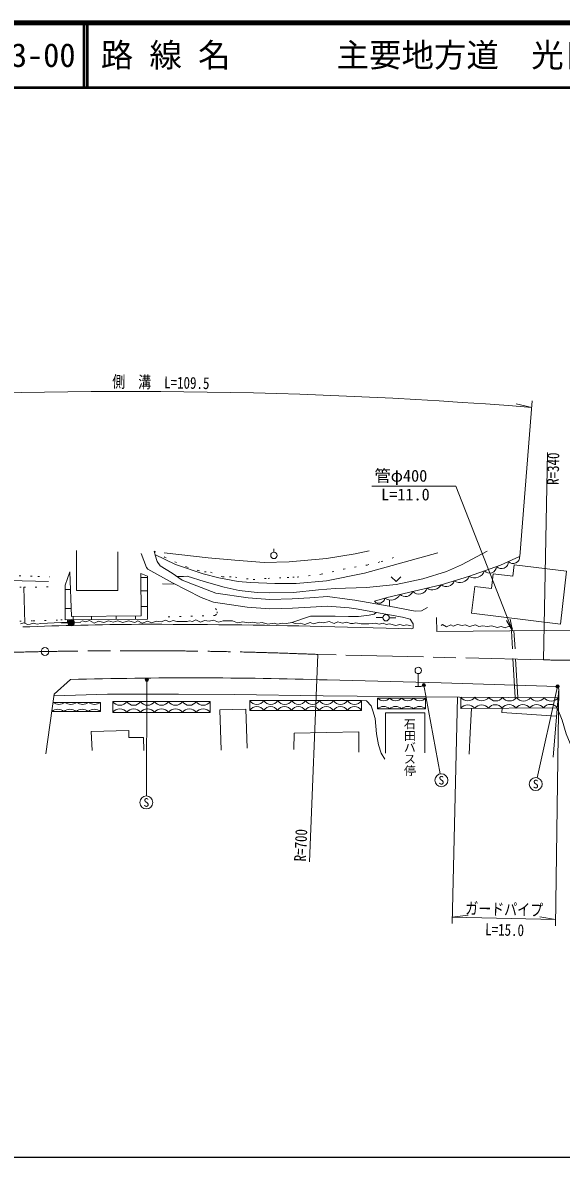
# Model space of a CAD drawing. Units: millimetres at full size, sheet at 1:1000; details may follow other scales. Extents: x 40000 to 680000, y 20000 to 380000.
# Drawn here: x 168338 to 251359, y 205000 to 380000 of the extents above; entities that cross this region are included whole.
import ezdxf
from ezdxf.enums import TextEntityAlignment as Align

# ---------------------------------------------------------------- set-up
doc = ezdxf.new("R2010")
doc.units = ezdxf.units.MM
doc.header["$LTSCALE"] = 1000
for name, pattern in [('CHAIN', [18.5, 12, -1.5, 3.5, -1.5]), ('DASHED', [7.5, 6, -1.5]), ('DOTTED', [1.75, 0.25, -1.5])]:
    doc.linetypes.add(name, pattern=pattern)
for name, color, linetype, lineweight in [('M-BGD', 7, 'Continuous', 13), ('M-BMK', 2, 'CHAIN', 13), ('M-BMK-SRVR', 3, 'Continuous', 13), ('M-STR-HTXT', 7, 'Continuous', 13), ('M-STR-STRC', 7, 'Continuous', 13), ('M-TTL', 2, 'Continuous', 140), ('M-TTL-BAND', 7, 'Continuous', 25), ('M-TTL-LINE', 7, 'Continuous', 50)]:
    doc.layers.add(name, color=color, linetype=linetype, lineweight=lineweight)
doc.layers.add('M-BMK-HTXT', color=7, linetype='Continuous')
doc.layers.add('M-TTL-TXT', color=7, linetype='Continuous')
doc.styles.add('@ＭＳ ゴシック', font='')
doc.styles.add('ＭＳ ゴシック', font='')
doc.styles.get('@ＭＳ ゴシック').set_extended_font_data('@MS Gothic')
doc.styles.get('ＭＳ ゴシック').set_extended_font_data('MS Gothic')

# ---------------------------------------------------------------- blocks, each defined once
blk = doc.blocks.new('open_arrow')
at = {"color": 0, "linetype": 'Continuous', "lineweight": -2}
blk.add_lwpolyline([(7.5, 1.25), (0, 0), (7.5, -1.25)], dxfattribs=at)

msp = doc.modelspace()

# ---------------------------------------------------------------- hatches: boundary and pattern name
at = {"layer": 'M-BGD'}
msp.add_hatch(color=256, dxfattribs=at).paths.add_polyline_path([(175293, 287440, -0.41421), (175773, 287960, -0.41421), (176292, 287480, -1)])
at = {"layer": 'M-STR-HTXT'}
for points in [[(187294, 278458, -0.41421), (187299, 278811, -0.41421), (187653, 278806, -1)], [(230023, 277639, -1), (230310, 278048, -1)], [(250578, 277495, -0.41421), (250658, 277839, -0.41421), (251002, 277758, -1)]]:
    msp.add_hatch(color=256, dxfattribs=at).paths.add_polyline_path(points)

# ---------------------------------------------------------------- linework, layer by layer
at = {"layer": 'M-BGD'}
for p, q in [((207063, 298344), (207063, 298844)), ((186529, 294406), (187552, 294411)), ((174906, 292552), (175721, 292582)), ((187563, 292391), (186554, 292379)), ((189876, 293458), (191856, 293417)), ((224903, 290957), (224895, 289995)), ((174906, 289633), (175828, 289667)), ((187576, 289972), (186583, 289960)), ((175293, 287440), (174294, 287401)), ((176135, 287896), (176129, 288398)), ((176292, 287480), (177292, 287520)), ((178935, 287920), (178929, 288432)), ((182735, 287953), (182728, 288479)), ((185735, 287979), (185728, 288515)), ((223842, 288239), (222843, 288263)), ((224842, 288215), (225842, 288191)), ((229314, 279598), (229314, 277598)), ((228814, 277598), (229814, 277598))]:
    msp.add_line(p, q, dxfattribs=at)
at = {"layer": 'M-BGD', "linetype": 'DASHED'}
for p, q in [((168501, 292925), (168671, 287361)), ((244254, 275920), (243666, 286211)), ((244654, 275918), (244066, 286214))]:
    msp.add_line(p, q, dxfattribs=at)
at = {"layer": 'M-BGD'}
for points in [[(176615, 298568), (176633, 292424), (182995, 292443), (182995, 298402)], [(186603, 298111), (187429, 295995), (187610, 295732), (191441, 293630), (195871, 291356), (197736, 290616), (202946, 289865), (206407, 289605), (209950, 289674), (212695, 289864), (215319, 290025), (218646, 289766), (219739, 289593), (226892, 288320), (228088, 288021), (228551, 287292), (228551, 286631), (228306, 286529), (214436, 286887)], [(188608, 298480), (188751, 297854), (189088, 296918), (189536, 296240), (191386, 295084), (192932, 294035), (198112, 292027), (203104, 291307), (206448, 291056), (209886, 291123), (212601, 291311), (215331, 291479), (218368, 291097), (219532, 290913), (224833, 290006), (228821, 289261), (229800, 289307), (230713, 289788)], [(188718, 297999), (191880, 296413), (196168, 294988), (198593, 294392), (201559, 293834), (203459, 293681), (207209, 293504), (210465, 293482), (215187, 293900), (221004, 295093), (232329, 298222)], [(190155, 298249), (196947, 297478), (201038, 297094), (205550, 296743), (209403, 296838), (215186, 297378), (219576, 298081), (221758, 298549)], [(192159, 294559), (193136, 294582), (193679, 294628), (196301, 293799), (199380, 292926), (201712, 292432), (204463, 292110), (206346, 292066), (210066, 292131), (213929, 292513), (216487, 292752), (221346, 292890), (225886, 293363), (230003, 294219), (233642, 295359), (235975, 296380), (239941, 298488)], [(222559, 290759), (224499, 291325), (232833, 293301), (237079, 294561), (241963, 296344), (244915, 297647)], [(238017, 293026), (237506, 288940), (251240, 287222), (252164, 295410), (244090, 296358), (243885, 294614), (240838, 294972), (240575, 292732), (238020, 293052)], [(125477, 284328), (125494, 285136), (126490, 285115), (128162, 285203), (129850, 285737), (130755, 286085), (130980, 286650), (131151, 287269), (131263, 288743), (131322, 290795), (131566, 291670), (132280, 292576), (133293, 293137), (134716, 293423), (140875, 294423), (143495, 294591), (145964, 294790), (155177, 294560), (158136, 294158), (161115, 294052), (166269, 293953), (172294, 293818)], [(175620, 295319), (174906, 293251), (174906, 287885), (187587, 287995), (187551, 294625), (186521, 295033)], [(175620, 295319), (175875, 288395), (186601, 288526), (186521, 295033)], [(225131, 294517), (225881, 293817), (226631, 294517)], [(209814, 287498), (212685, 288474), (216477, 288482), (218543, 288390), (220076, 288396), (221757, 288623), (222493, 288768), (222805, 289047)], [(167988, 287265), (168530, 287419), (169083, 287192), (169512, 287210), (169969, 287362), (170556, 287241), (171125, 287339), (175229, 287544), (175226, 287888)], [(177286, 287631), (177569, 287758), (178059, 287591), (178626, 287781), (179355, 287383), (180007, 287706), (180852, 287508), (181584, 287742), (182273, 287543), (183009, 287766), (183760, 287489), (184630, 287766), (185635, 287493), (186103, 287740), (186775, 287407), (187634, 287672), (188204, 287435), (188969, 287694), (189671, 287571), (190342, 287825), (190981, 287599), (191511, 287787), (192074, 287666), (193698, 287666), (194048, 287751), (194499, 287616), (195025, 287895), (195754, 287551), (196372, 287787), (197060, 287687), (197745, 287826), (198513, 287562), (199229, 287721), (200680, 287765), (201431, 287428), (202252, 287590), (203110, 287430), (203794, 287516), (204586, 287361), (205262, 287462), (206111, 287249), (207103, 287407), (207584, 287253), (208434, 287408), (209001, 287328), (209814, 287498), (210366, 287336), (211086, 287389), (211831, 287189), (212668, 287489), (213160, 287299), (214108, 287547), (214700, 287420), (215562, 287620), (216323, 287356), (216908, 287591), (217610, 287395), (218305, 287531), (218880, 287326), (219301, 287323), (219697, 287456), (220528, 287262), (221714, 287257), (222725, 287407), (223290, 287254), (223885, 287361), (224343, 287197), (224891, 287297), (225878, 287009), (226463, 287188), (227034, 287002), (227571, 287118), (228202, 286961)], [(232105, 288271), (232150, 286110), (265872, 286405), (265180, 287595)], [(232816, 287025), (233040, 287160), (233641, 286828), (234350, 287106), (234717, 286945), (235363, 287178), (236076, 287037), (236518, 287150), (237217, 286861), (238134, 287105), (238643, 286875), (239247, 286970), (239942, 286854), (240645, 286980), (241459, 286706), (242105, 286862), (242713, 286664), (243185, 286862), (243595, 286820), (243829, 286586)], [(171878, 267239), (173200, 276451), (175715, 278693)], [(215281, 278627), (232863, 278202), (250790, 277627), (250993, 277260), (250088, 266728)], [(173014, 275156), (180314, 275156), (180314, 273756), (172813, 273756)], [(173162, 276184), (181415, 276429), (192343, 276458), (200927, 276395), (214649, 276174), (235669, 275956), (250876, 275892)], [(220550, 275434), (221343, 275398), (222037, 274646), (222332, 273880), (222643, 272660), (222880, 270296), (223175, 268615), (223607, 267314), (224181, 266423)], [(250742, 274338), (235885, 274242), (235885, 275955)], [(198922, 267818), (198727, 274002), (202723, 274139), (202962, 268105)], [(224259, 267345), (224273, 273564), (230326, 273550), (230312, 267374)], [(237494, 274253), (237309, 270462), (237179, 267185)], [(242244, 274283), (242215, 273617), (250631, 273048)], [(250742, 274338), (251489, 272433), (252113, 270312), (253882, 266115)], [(179054, 267764), (178898, 270660), (184680, 270840), (184714, 269754), (186977, 269773), (186995, 267729)], [(210120, 267899), (210190, 270407), (220133, 270609), (220133, 267513)]]:
    msp.add_lwpolyline(points, dxfattribs=at)
at = {"layer": 'M-BGD', "linetype": 'DOTTED'}
for points in [[(188608, 298480), (190217, 297581), (193587, 296060), (195349, 295506), (196378, 295301), (197289, 295241), (199122, 294520), (200231, 294541), (201119, 294459), (203847, 294123), (206149, 294299), (209114, 294434), (209956, 294483), (210646, 294483), (214335, 294938), (217775, 295707), (221435, 296348), (223605, 296881), (226598, 297839)], [(143205, 296686), (143127, 296149), (143415, 295589), (144040, 295364), (145664, 295160), (149284, 295002), (152025, 294841), (155302, 294691), (156605, 294510), (160979, 294538), (166035, 294744), (170658, 294606), (172475, 294528)], [(132263, 286412), (131973, 290538), (131966, 291319), (132133, 291673), (133420, 292249), (135862, 293330), (136497, 293597), (139082, 293844), (141244, 293927), (143875, 294160), (146496, 294312), (148142, 294250), (149931, 293984), (150999, 293058), (151341, 292351), (154197, 292498), (159655, 292656), (164220, 292915), (166120, 292982), (168501, 292925), (172858, 292977)], [(190759, 288379), (198041, 288593), (198335, 288908), (198229, 289458), (197589, 290181)], [(150412, 286531), (151468, 287258), (152861, 287228), (156839, 287247), (159336, 287353), (167870, 287681), (169972, 287743), (174195, 287883), (174906, 287885)]]:
    msp.add_lwpolyline(points, dxfattribs=at)
at = {"layer": 'M-BGD'}
for points in [[(182231, 275301), (197231, 275301), (197231, 273601), (182231, 273601)], [(203350, 275434), (220550, 275434), (220550, 273934), (203350, 273934)], [(223048, 275807), (230448, 275807), (230448, 274157), (223048, 274157)]]:
    msp.add_lwpolyline(points, close=True, dxfattribs=at)
for centre in [(207063, 297844), (175793, 287460), (224342, 288227), (229314, 280098)]:
    msp.add_circle(centre, 500, dxfattribs=at)
for centre, radius, start, end in [((243964, 297541), 957, 221.27259, 6.33812), ((240305, 296148), 1048, 221.55569, 358.56519), ((242129, 296921), 1115, 225.84899, 359.38892), ((235715, 295223), 1581, 236.87457, 336.45539), ((237988, 295993), 1625, 239.53341, 340.58747), ((227304, 292737), 1248, 228.92542, 337.7459), ((229402, 293231), 1350, 225.74463, 340.92669), ((231528, 294004), 1482, 235.01083, 331.66049), ((233636, 294296), 1279, 231.09981, 341.96358), ((223250, 291391), 936, 222.47665, 350.0741), ((225077, 292539), 1592, 235.37541, 332.13767), ((190666, -291301), 578531, 90.43818, 92.21186), ((185719, -977575), 1264788, 88.699, 89.97634), ((194346, -408372), 687318, 88.2545, 91.55327), ((173927, 276349), 1502, 232.59739, 307.40261), ((175752, 276349), 1502, 232.59739, 307.40261), ((177577, 276349), 1502, 232.59739, 307.40261), ((179402, 276349), 1502, 232.59739, 307.40261), ((183302, 275991), 1274, 212.78867, 327.21133), ((185445, 275991), 1274, 212.78867, 327.21133), ((187588, 275991), 1274, 212.78867, 327.21133), ((189731, 275991), 1274, 212.78867, 327.21133), ((191874, 275991), 1274, 212.78867, 327.21133), ((194016, 275991), 1274, 212.78867, 327.21133), ((196159, 275991), 1274, 212.78867, 327.21133), ((204425, 276126), 1279, 212.78867, 327.21133), ((206575, 276126), 1279, 212.78867, 327.21133), ((208725, 276126), 1279, 212.78867, 327.21133), ((210875, 276126), 1279, 212.78867, 327.21133), ((213025, 276126), 1279, 212.78867, 327.21133), ((215175, 276126), 1279, 212.78867, 327.21133), ((217325, 276126), 1279, 212.78867, 327.21133), ((219475, 276126), 1279, 212.78867, 327.21133), ((223973, 276677), 1270, 223.24683, 316.75317), ((225823, 276677), 1270, 223.24683, 316.75317), ((227673, 276677), 1270, 223.24683, 316.75317), ((229523, 276677), 1270, 223.24683, 316.75317), ((236951, 273451), 1328, 37.30654, 143.42961), ((236965, 276738), 1329, 216.09249, 323.42961), ((239073, 273465), 1328, 37.30654, 143.42961), ((239106, 276729), 1329, 216.09249, 323.42961), ((241196, 273478), 1328, 37.30654, 143.42961), ((241246, 276720), 1329, 216.09249, 323.42961), ((243318, 273492), 1328, 37.30654, 143.42961), ((243387, 276711), 1329, 216.09249, 323.42961), ((245441, 273506), 1328, 37.30654, 143.42961), ((245528, 276702), 1329, 216.09249, 323.42961), ((247563, 273519), 1328, 37.30654, 143.42961), ((247668, 276693), 1329, 216.09249, 323.42961), ((249686, 273533), 1328, 37.30654, 143.42961), ((249809, 276684), 1329, 216.09249, 323.42961), ((173751, 272658), 1444, 49.50909, 130.49091), ((175626, 272658), 1444, 49.50909, 130.49091), ((177501, 272658), 1444, 49.50909, 130.49091), ((179377, 272658), 1444, 49.50909, 130.49091), ((183302, 272911), 1274, 32.78867, 147.21133), ((185445, 272911), 1274, 32.78867, 147.21133), ((187588, 272911), 1274, 32.78867, 147.21133), ((189731, 272911), 1274, 32.78867, 147.21133), ((191874, 272911), 1274, 32.78867, 147.21133), ((194016, 272911), 1274, 32.78867, 147.21133), ((196159, 272911), 1274, 32.78867, 147.21133), ((204418, 273246), 1270, 32.78867, 147.21133), ((206553, 273246), 1270, 32.78867, 147.21133), ((208689, 273246), 1270, 32.78867, 147.21133), ((210825, 273246), 1270, 32.78867, 147.21133), ((212975, 273220), 1296, 33.41793, 146.58207), ((215139, 273220), 1296, 33.41793, 146.58207), ((217303, 273220), 1296, 33.41793, 146.58207), ((219468, 273220), 1296, 33.41793, 146.58207), ((223973, 273287), 1270, 43.24683, 136.75317), ((225823, 273287), 1270, 43.24683, 136.75317), ((227673, 273287), 1270, 43.24683, 136.75317), ((229523, 273287), 1270, 43.24683, 136.75317)]:
    msp.add_arc(centre, radius, start, end, dxfattribs=at)
at = {"layer": 'M-BMK'}
msp.add_line((248622, 281724), (213845, 282561), dxfattribs=at)
for centre, radius, start, end in [((255865, 621647), 340000, 268.77934, 280.64783), ((185402, -416861), 700000, 87.67126, 92.28213)]:
    msp.add_arc(centre, radius, start, end, dxfattribs=at)
at = {"layer": 'M-BMK-SRVR'}
msp.add_circle((171772, 283006), 600, dxfattribs=at)
at = {"layer": 'M-STR-HTXT'}
for p, q in [((246812, 320664), (244415, 321194)), ((244980, 297675), (246892, 321661)), ((248622, 281724), (249223, 313719)), ((213845, 282561), (212545, 250587)), ((187473, 278632), (187396, 260728)), ((230167, 277843), (232698, 264135)), ((250790, 277627), (247638, 263545)), ((250993, 277260), (250476, 240685)), ((235368, 275957), (234528, 241051)), ((234552, 242051), (236991, 242334)), ((250490, 241668), (234552, 242051)), ((250490, 241668), (248068, 242068))]:
    msp.add_line(p, q, dxfattribs=at)
msp.add_lwpolyline([(243858, 286213), (235097, 308501), (222177, 308501)], dxfattribs=at)
for centre in [(187473, 278632), (230167, 277843), (250790, 277627)]:
    msp.add_circle(centre, 250, dxfattribs=at)
msp.add_arc((184910, -455992), 779119, 85.44298, 93.86614, dxfattribs=at)
at = {"layer": 'M-STR-STRC'}
for centre in [(232879, 263152), (247419, 262570), (187392, 259728)]:
    msp.add_circle(centre, 1000, dxfattribs=at)
at = {"layer": 'M-TTL'}
msp.add_line((680000, 380000), (40000, 380000), dxfattribs=at)
at = {"layer": 'M-TTL-BAND'}
msp.add_line((40000, 205000), (579000, 205000), dxfattribs=at)
at = {"layer": 'M-TTL-LINE'}
for p, q in [((177750, 380000), (177750, 370000)), ((178250, 380000), (178250, 370000)), ((40000, 370000), (680000, 370000))]:
    msp.add_line(p, q, dxfattribs=at)

# ---------------------------------------------------------------- block references
at = {"layer": 'M-STR-HTXT', "xscale": 240, "yscale": 240, "rotation": 111.5}
msp.add_blockref('open_arrow', (243858, 286213), dxfattribs=at)

# ---------------------------------------------------------------- texts
at = {"layer": 'M-BMK-HTXT', "style": '@ＭＳ ゴシック'}
msp.add_text('石田バス停', height=1320, rotation=270, dxfattribs=at).set_placement((227984, 272748), align=Align.MIDDLE_LEFT)
at = {"layer": 'M-STR-HTXT', "style": 'ＭＳ ゴシック', "width": 0.8}
for s, rotation, p in [('側\u3000溝\u3000L=109.5', 359, (189607, 323062)), ('ガードパイプ', 358.622, (242520, 241808)), ('L=15.0', 358.622, (242588, 238627))]:
    msp.add_text(s, height=1833, rotation=rotation, dxfattribs=at).set_placement(p, align=Align.BOTTOM_CENTER)
msp.add_text('R=340', height=1833, rotation=88.924, dxfattribs=at).set_placement((249223, 313719), align=Align.TOP_RIGHT)
at = {"layer": 'M-STR-HTXT', "style": 'ＭＳ ゴシック'}
msp.add_text('管φ400', height=1833, dxfattribs=at).set_placement((230700, 308654), align=Align.BOTTOM_RIGHT)
msp.add_text('L=11.0', height=1833, dxfattribs=at).set_placement((231075, 308149), align=Align.TOP_RIGHT)
at = {"layer": 'M-STR-HTXT', "style": 'ＭＳ ゴシック', "width": 0.8}
msp.add_text('R=700', height=1833, rotation=87.671, dxfattribs=at).set_placement((212545, 250587), align=Align.BOTTOM_LEFT)
at = {"layer": 'M-STR-STRC', "style": 'ＭＳ ゴシック'}
for p in [(232879, 263152), (247419, 262570), (187392, 259728)]:
    msp.add_text('S', height=1320, dxfattribs=at).set_placement(p, align=Align.MIDDLE_CENTER)
at = {"layer": 'M-TTL-TXT', "style": 'ＭＳ ゴシック'}
for s, p in [('003-00', (161521, 375000)), ('路 線 名', (180380, 375000)), ('主要地方道\u3000光日積線', (216734, 375000))]:
    msp.add_text(s, height=3666, dxfattribs=at).set_placement(p, align=Align.MIDDLE_LEFT)

doc.saveas('drawing.dxf')
